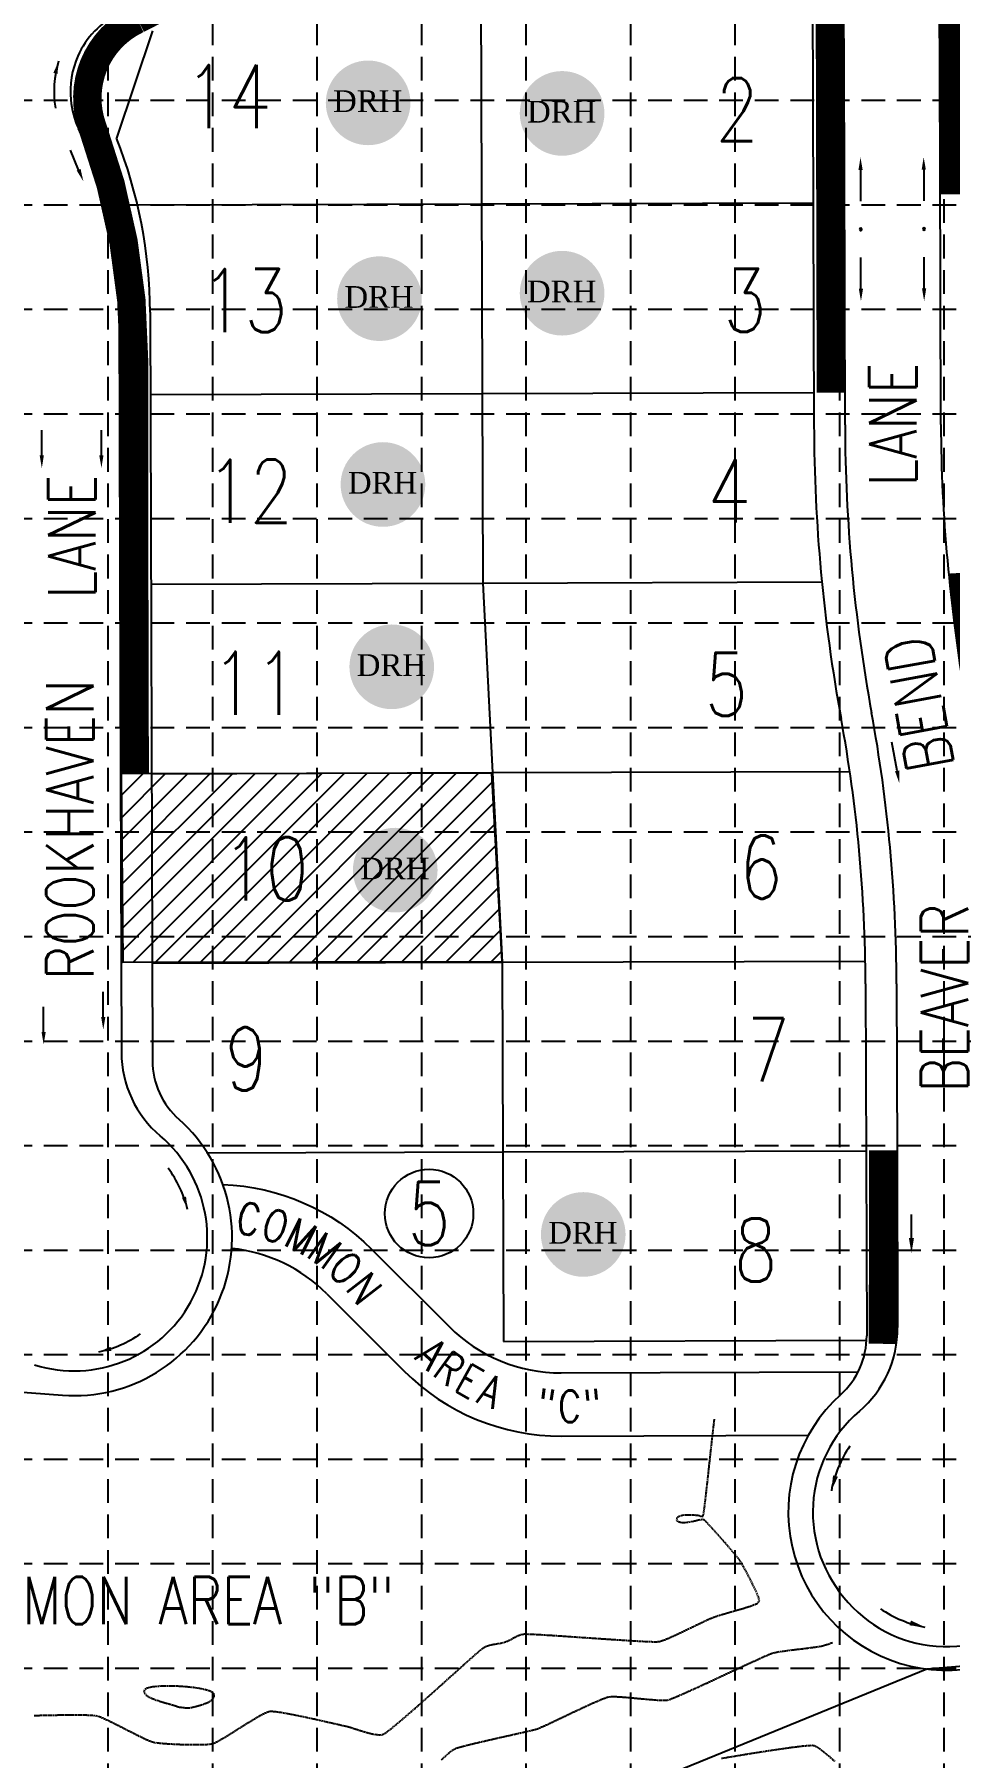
# Model space of a CAD drawing. Header units: inches. Extents: x 7994 to 10114, y 11164 to 12491.
# Drawn here: x 8667 to 8957, y 11501 to 12047 of the extents above; entities that cross this region are included whole.
import ezdxf
from ezdxf.enums import TextEntityAlignment as Align

# ---------------------------------------------------------------- set-up
doc = ezdxf.new("R2010")
doc.units = ezdxf.units.IN
doc.header["$MEASUREMENT"] = 0
for name, pattern in [('HIDDEN', [0.375, 0.25, -0.125]), ('HIDDEN2', [0.1875, 0.125, -0.0625]), ('PHANTOM2', [1.25, 0.625, -0.125, 0.125, -0.125, 0.125, -0.125]), ('x4227topo$0$HIDDEN', [0.375, 0.25, -0.125])]:
    doc.linetypes.add(name, pattern=pattern)
for name, color, linetype in [('1 EROSION BLANKET', 84, 'Continuous'), ('BASE', 7, 'Continuous'), ('CONTOURS', 43, 'x4227topo$0$HIDDEN'), ('FILTER', 3, 'HIDDEN2'), ('GRID', 254, 'HIDDEN'), ('MISC-6', 6, 'Continuous'), ('SILT-FENCE', 4, 'PHANTOM2'), ('SODDED LOT', 2, 'Continuous'), ('x4227 lots$0$COMMON AREA LABEL', 4, 'Continuous'), ('x4227 lots$0$p-lot-numbers', 1, 'Continuous'), ('x4227 lots$0$p-lots', 1, 'Continuous'), ('x4227 lots$0$p-row', 5, 'Continuous'), ('x4227 lots$0$P-STREET-NAMES', 4, 'Continuous')]:
    doc.layers.add(name, color=color, linetype=linetype)
doc.layers.get('0').freeze()
doc.styles.add('DRHorton', font='dutcheb.ttf')
doc.styles.add('x4227 lots$0$romans', font='romans.shx', dxfattribs={"width": 0.8})

# ---------------------------------------------------------------- blocks, each defined once
blk = doc.blocks.new('DRHorton')
h = blk.add_hatch(color=1)
h.paths.add_polyline_path([(78.7, 25.78, 1), (40.43, 25.78, 1)])
h.paths.add_polyline_path([(42.33, 17.91), (76.5, 17.91), (76.5, 34.87), (42.33, 34.87)], flags=24)
at = {"layer": 'BASE', "color": 176, "style": 'DRHorton'}
blk.add_text('DRH', height=9.814, dxfattribs=at).set_placement((59.39, 21.64), align=Align.CENTER)

msp = doc.modelspace()

# ---------------------------------------------------------------- hatches: boundary and pattern name
at = {"layer": 'SODDED LOT'}
h = msp.add_hatch(dxfattribs=at)
h.set_pattern_fill('ANSI31', color=256, scale=40, style=0)
h.paths.add_polyline_path([(8815.08, 11753.27), (8811.79, 11812.87), (8694.55, 11812.62), (8695.05, 11753.02)])

# ---------------------------------------------------------------- linework, layer by layer
at = {"layer": '1 EROSION BLANKET', "const_width": 9}
for points in [[(8958.08, 11996.02), (8957.93, 12087.13, 0.106832), (8944.94, 12146.73, -0.038393), (8941.76, 12155.43, -0.400837), (8956.64, 12183.43), (8970.1, 12189.51, -0.102255), (9069.88, 12211.87), (9154.09, 12212.15, -0.441007), (9178.23, 12187.72), (9178.54, 12081.77)], [(8698.82, 11812.69), (8698.69, 11839.78), (8698.57, 11943.89, 0.088198), (8685.49, 12016.98, -0.389808), (8699.67, 12051.43), (8880.25, 12143.78, -0.093035), (8881.83, 12144.25, -0.456962), (8912.09, 12124.03, 0.000777), (8914.73, 12115.28), (8916.19, 12109.73), (8918.74, 12093.88), (8919.15, 11933.3)], [(9196.03, 11706.29), (9195.93, 11612.8, -0.509971), (9166.97, 11583.81), (9112.42, 11579.84), (9103.67, 11579.41), (9092.21, 11579.86), (9080.23, 11581.26), (8995.68, 11597.35, -0.397821), (8975.18, 11622.2), (8974.72, 11756.24, 0.030939), (8966.75, 11833.22, -0.035337), (8961.02, 11876.3, -1.063523)]]:
    msp.add_lwpolyline(points, format="xyb", dxfattribs=at)
msp.add_lwpolyline([(8935.61, 11632.3), (8935.76, 11693.53)], dxfattribs=at)
at = {"layer": 'CONTOURS', "color": 43}
for p, q in [((8882, 11605.96, 1241), (8882.31, 11608.54, 1241)), ((8881.34, 11600.11, 1241), (8881.68, 11603.12, 1241)), ((8881.68, 11603.12, 1241), (8882, 11605.96, 1241)), ((8880.66, 11593.87, 1241), (8881, 11597, 1241)), ((8881, 11597, 1241), (8881.34, 11600.11, 1241)), ((8880.33, 11590.81, 1241), (8880.66, 11593.87, 1241)), ((8879.7, 11585.19, 1241), (8880, 11587.89, 1241)), ((8880, 11587.89, 1241), (8880.33, 11590.81, 1241)), ((8878.97, 11579.21, 1241), (8879.18, 11580.77, 1241)), ((8879.18, 11580.77, 1241), (8879.42, 11582.79, 1241)), ((8879.42, 11582.79, 1241), (8879.7, 11585.19, 1241)), ((8870.37, 11576.7, 1241), (8870.57, 11577.41, 1241)), ((8870.71, 11576.05, 1241), (8870.37, 11576.7, 1241)), ((8870.57, 11577.41, 1241), (8871.24, 11577.86, 1241)), ((8871.48, 11575.72, 1241), (8870.71, 11576.05, 1241)), ((8871.24, 11577.86, 1241), (8872.23, 11578.12, 1241)), ((8872.56, 11575.65, 1241), (8871.48, 11575.72, 1241)), ((8872.23, 11578.12, 1241), (8873.4, 11578.23, 1241)), ((8873.78, 11575.75, 1241), (8872.56, 11575.65, 1241)), ((8873.4, 11578.23, 1241), (8874.6, 11578.23, 1241)), ((8875.02, 11575.97, 1241), (8873.78, 11575.75, 1241)), ((8874.6, 11578.23, 1241), (8875.7, 11578.17, 1241)), ((8876.14, 11576.21, 1241), (8875.02, 11575.97, 1241)), ((8875.7, 11578.17, 1241), (8876.55, 11578.11, 1241)), ((8876.98, 11576.42, 1241), (8876.14, 11576.21, 1241)), ((8876.55, 11578.11, 1241), (8877.01, 11578.08, 1241)), ((8877.42, 11576.51, 1241), (8876.98, 11576.42, 1241)), ((8877.01, 11578.08, 1241), (8877.45, 11577.99, 1241)), ((8877.8, 11576.56, 1241), (8877.42, 11576.51, 1241)), ((8877.45, 11577.99, 1241), (8877.9, 11577.81, 1241)), ((8878.18, 11576.66, 1241), (8877.8, 11576.56, 1241)), ((8877.9, 11577.81, 1241), (8878.33, 11577.7, 1241)), ((8878.56, 11576.71, 1241), (8878.18, 11576.66, 1241)), ((8878.33, 11577.7, 1241), (8878.7, 11577.8, 1241)), ((8878.92, 11576.66, 1241), (8878.56, 11576.71, 1241)), ((8878.7, 11577.8, 1241), (8878.81, 11578.2, 1241)), ((8878.81, 11578.2, 1241), (8878.97, 11579.21, 1241)), ((8879.21, 11576.4, 1241), (8878.92, 11576.66, 1241)), ((8879.83, 11575.78, 1241), (8879.21, 11576.4, 1241)), ((8880.7, 11574.86, 1241), (8879.83, 11575.78, 1241)), ((8881.77, 11573.69, 1241), (8880.7, 11574.86, 1241)), ((8882.99, 11572.35, 1241), (8881.77, 11573.69, 1241)), ((8884.28, 11570.91, 1241), (8882.99, 11572.35, 1241)), ((8885.6, 11569.42, 1241), (8884.28, 11570.91, 1241)), ((8886.87, 11567.95, 1241), (8885.6, 11569.42, 1241)), ((8888.05, 11566.58, 1241), (8886.87, 11567.95, 1241)), ((8889.07, 11565.35, 1241), (8888.05, 11566.58, 1241)), ((8889.87, 11564.35, 1241), (8889.07, 11565.35, 1241)), ((8890.4, 11563.63, 1241), (8889.87, 11564.35, 1241)), ((8890.88, 11562.86, 1241), (8890.4, 11563.63, 1241)), ((8891.49, 11561.79, 1241), (8890.88, 11562.86, 1241)), ((8892.2, 11560.51, 1241), (8891.49, 11561.79, 1241)), ((8892.96, 11559.08, 1241), (8892.2, 11560.51, 1241)), ((8893.73, 11557.58, 1241), (8892.96, 11559.08, 1241)), ((8894.48, 11556.07, 1241), (8893.73, 11557.58, 1241)), ((8895.17, 11554.63, 1241), (8894.48, 11556.07, 1241)), ((8895.76, 11553.33, 1241), (8895.17, 11554.63, 1241)), ((8896.2, 11552.24, 1241), (8895.76, 11553.33, 1241)), ((8887.81, 11547.56, 1241), (8889.27, 11547.98, 1241)), ((8889.27, 11547.98, 1241), (8890.65, 11548.38, 1241)), ((8890.65, 11548.38, 1241), (8891.89, 11548.75, 1241)), ((8891.89, 11548.75, 1241), (8892.93, 11549.06, 1241)), ((8892.93, 11549.06, 1241), (8893.7, 11549.3, 1241)), ((8893.7, 11549.3, 1241), (8894.12, 11549.45, 1241)), ((8894.12, 11549.45, 1241), (8894.68, 11549.68, 1241)), ((8894.68, 11549.68, 1241), (8895.27, 11549.9, 1241)), ((8895.27, 11549.9, 1241), (8895.82, 11550.17, 1241)), ((8895.82, 11550.17, 1241), (8896.26, 11550.51, 1241)), ((8896.47, 11551.44, 1241), (8896.2, 11552.24, 1241)), ((8896.26, 11550.51, 1241), (8896.52, 11550.99, 1241)), ((8896.52, 11550.99, 1241), (8896.47, 11551.44, 1241)), ((8874.11, 11542.12, 1241), (8875.75, 11542.91, 1241)), ((8875.75, 11542.91, 1241), (8877.31, 11543.66, 1241)), ((8877.31, 11543.66, 1241), (8878.73, 11544.34, 1241)), ((8878.73, 11544.34, 1241), (8879.98, 11544.93, 1241)), ((8879.98, 11544.93, 1241), (8881, 11545.39, 1241)), ((8881, 11545.39, 1241), (8881.73, 11545.69, 1241)), ((8881.73, 11545.69, 1241), (8882.56, 11545.98, 1241)), ((8882.56, 11545.98, 1241), (8883.65, 11546.33, 1241)), ((8883.65, 11546.33, 1241), (8884.94, 11546.72, 1241)), ((8884.94, 11546.72, 1241), (8886.34, 11547.14, 1241)), ((8886.34, 11547.14, 1241), (8887.81, 11547.56, 1241)), ((8810.3, 11536.7, 1241), (8811.12, 11536.95, 1241)), ((8811.12, 11536.95, 1241), (8811.97, 11537.15, 1241)), ((8811.97, 11537.15, 1241), (8812.82, 11537.3, 1241)), ((8812.82, 11537.3, 1241), (8813.68, 11537.44, 1241)), ((8813.68, 11537.44, 1241), (8814.51, 11537.58, 1241)), ((8814.51, 11537.58, 1241), (8815.32, 11537.75, 1241)), ((8815.32, 11537.75, 1241), (8816.07, 11537.96, 1241)), ((8816.07, 11537.96, 1241), (8816.79, 11538.25, 1241)), ((8816.79, 11538.25, 1241), (8817.48, 11538.58, 1241)), ((8817.48, 11538.58, 1241), (8818.17, 11538.95, 1241)), ((8818.17, 11538.95, 1241), (8818.85, 11539.33, 1241)), ((8818.85, 11539.33, 1241), (8819.53, 11539.69, 1241)), ((8819.53, 11539.69, 1241), (8820.22, 11540.02, 1241)), ((8820.22, 11540.02, 1241), (8820.94, 11540.28, 1241)), ((8820.94, 11540.28, 1241), (8821.68, 11540.47, 1241)), ((8821.68, 11540.47, 1241), (8822.29, 11540.5, 1241)), ((8822.29, 11540.5, 1241), (8823.44, 11540.48, 1241)), ((8823.44, 11540.48, 1241), (8825.07, 11540.41, 1241)), ((8825.07, 11540.41, 1241), (8827.12, 11540.3, 1241)), ((8827.12, 11540.3, 1241), (8829.52, 11540.15, 1241)), ((8829.52, 11540.15, 1241), (8832.2, 11539.98, 1241)), ((8832.2, 11539.98, 1241), (8835.12, 11539.78, 1241)), ((8835.12, 11539.78, 1241), (8838.2, 11539.57, 1241)), ((8838.2, 11539.57, 1241), (8841.37, 11539.35, 1241)), ((8841.37, 11539.35, 1241), (8844.59, 11539.13, 1241)), ((8844.59, 11539.13, 1241), (8847.77, 11538.91, 1241)), ((8847.77, 11538.91, 1241), (8850.87, 11538.71, 1241)), ((8850.87, 11538.71, 1241), (8853.82, 11538.52, 1241)), ((8853.82, 11538.52, 1241), (8856.55, 11538.35, 1241)), ((8856.55, 11538.35, 1241), (8859, 11538.21, 1241)), ((8859, 11538.21, 1241), (8861.1, 11538.11, 1241)), ((8861.1, 11538.11, 1241), (8862.8, 11538.05, 1241)), ((8862.8, 11538.05, 1241), (8864.04, 11538.05, 1241)), ((8864.04, 11538.05, 1241), (8864.74, 11538.09, 1241)), ((8864.74, 11538.09, 1241), (8865.5, 11538.3, 1241)), ((8865.5, 11538.3, 1241), (8866.54, 11538.68, 1241)), ((8866.54, 11538.68, 1241), (8867.8, 11539.2, 1241)), ((8867.8, 11539.2, 1241), (8869.24, 11539.84, 1241)), ((8869.24, 11539.84, 1241), (8870.81, 11540.56, 1241)), ((8870.81, 11540.56, 1241), (8872.45, 11541.33, 1241)), ((8872.45, 11541.33, 1241), (8874.11, 11542.12, 1241)), ((8916.32, 11536.72, 1240), (8917.15, 11536.95, 1240)), ((8917.15, 11536.95, 1240), (8918.32, 11537.32, 1240)), ((8918.32, 11537.32, 1240), (8919.75, 11537.81, 1240)), ((8803, 11530.8, 1241), (8804.94, 11532.53, 1241)), ((8804.94, 11532.53, 1241), (8806.62, 11534, 1241)), ((8806.62, 11534, 1241), (8807.98, 11535.17, 1241)), ((8807.98, 11535.17, 1241), (8808.97, 11535.97, 1241)), ((8808.97, 11535.97, 1241), (8809.53, 11536.36, 1241)), ((8809.53, 11536.36, 1241), (8810.3, 11536.7, 1241)), ((8893.12, 11531.13, 1240), (8895.32, 11532.15, 1240)), ((8895.32, 11532.15, 1240), (8897.24, 11533.02, 1240)), ((8897.24, 11533.02, 1240), (8898.82, 11533.72, 1240)), ((8898.82, 11533.72, 1240), (8900, 11534.22, 1240)), ((8900, 11534.22, 1240), (8900.71, 11534.48, 1240)), ((8900.71, 11534.48, 1240), (8901.5, 11534.66, 1240)), ((8901.5, 11534.66, 1240), (8902.57, 11534.86, 1240)), ((8902.57, 11534.86, 1240), (8903.86, 11535.05, 1240)), ((8903.86, 11535.05, 1240), (8905.31, 11535.25, 1240)), ((8905.31, 11535.25, 1240), (8906.88, 11535.45, 1240)), ((8906.88, 11535.45, 1240), (8908.5, 11535.65, 1240)), ((8908.5, 11535.65, 1240), (8910.12, 11535.84, 1240)), ((8910.12, 11535.84, 1240), (8911.69, 11536.03, 1240)), ((8911.69, 11536.03, 1240), (8913.14, 11536.22, 1240)), ((8913.14, 11536.22, 1240), (8914.44, 11536.39, 1240)), ((8914.44, 11536.39, 1240), (8915.51, 11536.56, 1240)), ((8915.51, 11536.56, 1240), (8916.32, 11536.72, 1240)), ((8796.09, 11524.6, 1241), (8798.52, 11526.79, 1241)), ((8798.52, 11526.79, 1241), (8800.84, 11528.87, 1241)), ((8800.84, 11528.87, 1241), (8803, 11530.8, 1241)), ((8880.07, 11525.07, 1240), (8882.74, 11526.31, 1240)), ((8882.74, 11526.31, 1240), (8885.45, 11527.57, 1240)), ((8885.45, 11527.57, 1240), (8888.12, 11528.81, 1240)), ((8888.12, 11528.81, 1240), (8890.7, 11530.01, 1240)), ((8890.7, 11530.01, 1240), (8893.12, 11531.13, 1240)), ((8702.15, 11523.06, 1242), (8701.72, 11522.56, 1242)), ((8701.72, 11522.56, 1242), (8701.81, 11521.82, 1242)), ((8701.81, 11521.82, 1242), (8702.4, 11521.13, 1242)), ((8703.12, 11523.45, 1242), (8702.15, 11523.06, 1242)), ((8702.4, 11521.13, 1242), (8703.4, 11520.5, 1242)), ((8704.54, 11523.73, 1242), (8703.12, 11523.45, 1242)), ((8706.31, 11523.91, 1242), (8704.54, 11523.73, 1242)), ((8708.35, 11524, 1242), (8706.31, 11523.91, 1242)), ((8710.56, 11524, 1242), (8708.35, 11524, 1242)), ((8712.87, 11523.92, 1242), (8710.56, 11524, 1242)), ((8715.17, 11523.76, 1242), (8712.87, 11523.92, 1242)), ((8717.39, 11523.52, 1242), (8715.17, 11523.76, 1242)), ((8719.42, 11523.21, 1242), (8717.39, 11523.52, 1242)), ((8721.19, 11522.84, 1242), (8719.42, 11523.21, 1242)), ((8722.6, 11522.41, 1242), (8721.19, 11522.84, 1242)), ((8723.57, 11521.93, 1242), (8722.6, 11522.41, 1242)), ((8723.46, 11519.85, 1242), (8723.95, 11520.58, 1242)), ((8724, 11521.39, 1242), (8723.57, 11521.93, 1242)), ((8723.95, 11520.58, 1242), (8724, 11521.39, 1242)), ((8791.1, 11520.14, 1241), (8793.6, 11522.37, 1241)), ((8793.6, 11522.37, 1241), (8796.09, 11524.6, 1241)), ((8848.07, 11520.4, 1240), (8848.84, 11520.62, 1240)), ((8848.84, 11520.62, 1240), (8849.63, 11520.69, 1240)), ((8849.63, 11520.69, 1240), (8850.74, 11520.69, 1240)), ((8850.74, 11520.69, 1240), (8852.11, 11520.62, 1240)), ((8852.11, 11520.62, 1240), (8853.69, 11520.51, 1240)), ((8869.34, 11520.27, 1240), (8870.92, 11520.94, 1240)), ((8870.92, 11520.94, 1240), (8872.85, 11521.79, 1240)), ((8872.85, 11521.79, 1240), (8875.06, 11522.78, 1240)), ((8875.06, 11522.78, 1240), (8877.49, 11523.88, 1240)), ((8877.49, 11523.88, 1240), (8880.07, 11525.07, 1240)), ((8703.4, 11520.5, 1242), (8704.69, 11519.92, 1242)), ((8704.69, 11519.92, 1242), (8706.17, 11519.39, 1242)), ((8706.17, 11519.39, 1242), (8707.75, 11518.91, 1242)), ((8707.75, 11518.91, 1242), (8709.31, 11518.46, 1242)), ((8709.31, 11518.46, 1242), (8710.76, 11518.05, 1242)), ((8710.76, 11518.05, 1242), (8712, 11517.67, 1242)), ((8712, 11517.67, 1242), (8712.92, 11517.32, 1242)), ((8712.92, 11517.32, 1242), (8713.54, 11517.28, 1242)), ((8712.92, 11517.32, 1242), (8712.92, 11517.32, 1242)), ((8713.54, 11517.28, 1242), (8714.17, 11517.21, 1242)), ((8714.17, 11517.21, 1242), (8714.8, 11517.15, 1242)), ((8714.8, 11517.15, 1242), (8715.42, 11517.11, 1242)), ((8715.42, 11517.11, 1242), (8716.04, 11517.12, 1242)), ((8716.04, 11517.12, 1242), (8716.65, 11517.22, 1242)), ((8716.65, 11517.22, 1242), (8717.24, 11517.36, 1242)), ((8717.24, 11517.36, 1242), (8718.13, 11517.57, 1242)), ((8718.13, 11517.57, 1242), (8719.23, 11517.86, 1242)), ((8719.23, 11517.86, 1242), (8720.41, 11518.23, 1242)), ((8720.41, 11518.23, 1242), (8721.58, 11518.68, 1242)), ((8721.58, 11518.68, 1242), (8722.63, 11519.22, 1242)), ((8722.63, 11519.22, 1242), (8723.46, 11519.85, 1242)), ((8738.21, 11514.54, 1241), (8739.55, 11515.26, 1241)), ((8739.55, 11515.26, 1241), (8740.64, 11515.77, 1241)), ((8740.64, 11515.77, 1241), (8741.42, 11516.02, 1241)), ((8741.42, 11516.02, 1241), (8742.21, 11516.04, 1241)), ((8742.21, 11516.04, 1241), (8743.43, 11515.93, 1241)), ((8743.43, 11515.93, 1241), (8745, 11515.71, 1241)), ((8745, 11515.71, 1241), (8746.86, 11515.39, 1241)), ((8746.86, 11515.39, 1241), (8748.92, 11515, 1241)), ((8784.1, 11514, 1241), (8786.3, 11515.91, 1241)), ((8786.3, 11515.91, 1241), (8788.65, 11517.97, 1241)), ((8788.65, 11517.97, 1241), (8791.1, 11520.14, 1241)), ((8835.38, 11514.7, 1240), (8837.51, 11515.71, 1240)), ((8837.51, 11515.71, 1240), (8839.65, 11516.71, 1240)), ((8839.65, 11516.71, 1240), (8841.72, 11517.67, 1240)), ((8841.72, 11517.67, 1240), (8843.66, 11518.56, 1240)), ((8843.66, 11518.56, 1240), (8845.41, 11519.33, 1240)), ((8845.41, 11519.33, 1240), (8846.9, 11519.96, 1240)), ((8846.9, 11519.96, 1240), (8848.07, 11520.4, 1240)), ((8853.69, 11520.51, 1240), (8855.41, 11520.36, 1240)), ((8855.41, 11520.36, 1240), (8857.22, 11520.2, 1240)), ((8857.22, 11520.2, 1240), (8859.06, 11520.02, 1240)), ((8859.06, 11520.02, 1240), (8860.87, 11519.86, 1240)), ((8860.87, 11519.86, 1240), (8862.6, 11519.71, 1240)), ((8862.6, 11519.71, 1240), (8864.17, 11519.6, 1240)), ((8864.17, 11519.6, 1240), (8865.54, 11519.53, 1240)), ((8865.54, 11519.53, 1240), (8866.65, 11519.53, 1240)), ((8866.65, 11519.53, 1240), (8867.44, 11519.6, 1240)), ((8867.44, 11519.6, 1240), (8868.15, 11519.81, 1240)), ((8868.15, 11519.81, 1240), (8869.34, 11520.27, 1240)), ((8667, 11514.71, 1241), (8668.44, 11514.74, 1241)), ((8668.44, 11514.74, 1241), (8670.12, 11514.78, 1241)), ((8670.12, 11514.78, 1241), (8671.97, 11514.82, 1241)), ((8671.97, 11514.82, 1241), (8673.95, 11514.85, 1241)), ((8673.95, 11514.85, 1241), (8675.99, 11514.88, 1241)), ((8675.99, 11514.88, 1241), (8678.02, 11514.9, 1241)), ((8678.02, 11514.9, 1241), (8680, 11514.9, 1241)), ((8680, 11514.9, 1241), (8681.85, 11514.89, 1241)), ((8681.85, 11514.89, 1241), (8683.52, 11514.86, 1241)), ((8683.52, 11514.86, 1241), (8684.95, 11514.81, 1241)), ((8684.95, 11514.81, 1241), (8686.07, 11514.73, 1241)), ((8686.07, 11514.73, 1241), (8686.83, 11514.62, 1241)), ((8686.83, 11514.62, 1241), (8687.6, 11514.37, 1241)), ((8687.6, 11514.37, 1241), (8688.67, 11513.93, 1241)), ((8688.67, 11513.93, 1241), (8689.99, 11513.33, 1241)), ((8689.99, 11513.33, 1241), (8691.51, 11512.6, 1241)), ((8691.51, 11512.6, 1241), (8693.16, 11511.77, 1241)), ((8693.16, 11511.77, 1241), (8694.89, 11510.9, 1241)), ((8694.89, 11510.9, 1241), (8696.65, 11510, 1241)), ((8696.65, 11510, 1241), (8698.38, 11509.13, 1241)), ((8729.73, 11509.32, 1241), (8731.48, 11510.41, 1241)), ((8731.48, 11510.41, 1241), (8733.26, 11511.53, 1241)), ((8733.26, 11511.53, 1241), (8735.01, 11512.62, 1241)), ((8735.01, 11512.62, 1241), (8736.68, 11513.64, 1241)), ((8736.68, 11513.64, 1241), (8738.21, 11514.54, 1241)), ((8748.92, 11515, 1241), (8751.12, 11514.56, 1241)), ((8751.12, 11514.56, 1241), (8753.39, 11514.08, 1241)), ((8753.39, 11514.08, 1241), (8755.67, 11513.59, 1241)), ((8755.67, 11513.59, 1241), (8757.87, 11513.1, 1241)), ((8757.87, 11513.1, 1241), (8759.93, 11512.63, 1241)), ((8759.93, 11512.63, 1241), (8761.78, 11512.21, 1241)), ((8761.78, 11512.21, 1241), (8763.35, 11511.85, 1241)), ((8763.35, 11511.85, 1241), (8764.56, 11511.58, 1241)), ((8764.56, 11511.58, 1241), (8765.35, 11511.4, 1241)), ((8765.35, 11511.4, 1241), (8766.25, 11511.17, 1241)), ((8766.25, 11511.17, 1241), (8767.34, 11510.85, 1241)), ((8767.34, 11510.85, 1241), (8768.58, 11510.45, 1241)), ((8768.58, 11510.45, 1241), (8769.91, 11510.02, 1241)), ((8769.91, 11510.02, 1241), (8771.29, 11509.59, 1241)), ((8777.87, 11509, 1241), (8778.94, 11509.76, 1241)), ((8778.94, 11509.76, 1241), (8780.37, 11510.87, 1241)), ((8780.37, 11510.87, 1241), (8782.11, 11512.31, 1241)), ((8782.11, 11512.31, 1241), (8784.1, 11514, 1241)), ((8822.77, 11509.63, 1240), (8824.32, 11509.99, 1240)), ((8824.32, 11509.99, 1240), (8825.51, 11510.29, 1240)), ((8825.51, 11510.29, 1240), (8826.25, 11510.51, 1240)), ((8826.25, 11510.51, 1240), (8827.01, 11510.81, 1240)), ((8827.01, 11510.81, 1240), (8828.16, 11511.32, 1240)), ((8828.16, 11511.32, 1240), (8829.64, 11512, 1240)), ((8829.64, 11512, 1240), (8831.37, 11512.81, 1240)), ((8831.37, 11512.81, 1240), (8833.31, 11513.72, 1240)), ((8833.31, 11513.72, 1240), (8835.38, 11514.7, 1240)), ((8698.38, 11509.13, 1241), (8700.03, 11508.3, 1241)), ((8700.03, 11508.3, 1241), (8701.54, 11507.57, 1241)), ((8701.54, 11507.57, 1241), (8702.86, 11506.96, 1241)), ((8702.86, 11506.96, 1241), (8703.94, 11506.51, 1241)), ((8703.94, 11506.51, 1241), (8704.7, 11506.26, 1241)), ((8704.7, 11506.26, 1241), (8705.49, 11506.12, 1241)), ((8705.49, 11506.12, 1241), (8706.59, 11505.99, 1241)), ((8706.59, 11505.99, 1241), (8707.97, 11505.86, 1241)), ((8707.97, 11505.86, 1241), (8709.55, 11505.75, 1241)), ((8709.55, 11505.75, 1241), (8711.29, 11505.65, 1241)), ((8711.29, 11505.65, 1241), (8713.11, 11505.57, 1241)), ((8713.11, 11505.57, 1241), (8714.96, 11505.52, 1241)), ((8714.96, 11505.52, 1241), (8716.78, 11505.48, 1241)), ((8716.78, 11505.48, 1241), (8718.51, 11505.47, 1241)), ((8718.51, 11505.47, 1241), (8720.09, 11505.49, 1241)), ((8720.09, 11505.49, 1241), (8721.47, 11505.55, 1241)), ((8721.47, 11505.55, 1241), (8722.57, 11505.64, 1241)), ((8722.57, 11505.64, 1241), (8723.35, 11505.77, 1241)), ((8723.35, 11505.77, 1241), (8724.12, 11506.06, 1241)), ((8724.12, 11506.06, 1241), (8725.2, 11506.61, 1241)), ((8725.2, 11506.61, 1241), (8726.53, 11507.37, 1241)), ((8726.53, 11507.37, 1241), (8728.06, 11508.28, 1241)), ((8728.06, 11508.28, 1241), (8729.73, 11509.32, 1241)), ((8771.29, 11509.59, 1241), (8772.68, 11509.2, 1241)), ((8772.68, 11509.2, 1241), (8774.01, 11508.88, 1241)), ((8774.01, 11508.88, 1241), (8775.24, 11508.66, 1241)), ((8775.24, 11508.66, 1241), (8776.33, 11508.58, 1241)), ((8776.33, 11508.58, 1241), (8777.22, 11508.67, 1241)), ((8777.22, 11508.67, 1241), (8777.87, 11509, 1241)), ((8799.88, 11504.07, 1240), (8800.59, 11504.35, 1240)), ((8800.59, 11504.35, 1240), (8801.75, 11504.71, 1240)), ((8801.75, 11504.71, 1240), (8803.29, 11505.12, 1240)), ((8803.29, 11505.12, 1240), (8805.13, 11505.59, 1240)), ((8805.13, 11505.59, 1240), (8807.21, 11506.09, 1240)), ((8807.21, 11506.09, 1240), (8809.46, 11506.61, 1240)), ((8809.46, 11506.61, 1240), (8811.81, 11507.15, 1240)), ((8811.81, 11507.15, 1240), (8814.2, 11507.69, 1240)), ((8814.2, 11507.69, 1240), (8816.56, 11508.22, 1240)), ((8816.56, 11508.22, 1240), (8818.82, 11508.73, 1240)), ((8818.82, 11508.73, 1240), (8820.91, 11509.2, 1240)), ((8820.91, 11509.2, 1240), (8822.77, 11509.63, 1240)), ((8902.85, 11504.09, 1239), (8905.6, 11504.48, 1239)), ((8905.6, 11504.48, 1239), (8908.07, 11504.8, 1239)), ((8908.07, 11504.8, 1239), (8910.21, 11505.05, 1239)), ((8910.21, 11505.05, 1239), (8911.94, 11505.21, 1239)), ((8911.94, 11505.21, 1239), (8913.2, 11505.27, 1239)), ((8913.2, 11505.27, 1239), (8913.92, 11505.21, 1239)), ((8913.92, 11505.21, 1239), (8914.6, 11504.87, 1239)), ((8914.6, 11504.87, 1239), (8915.63, 11504.16, 1239)), ((8795.88, 11500.69, 1240), (8797.15, 11501.87, 1240)), ((8797.15, 11501.87, 1240), (8798.27, 11502.87, 1240)), ((8798.27, 11502.87, 1240), (8799.19, 11503.62, 1240)), ((8799.19, 11503.62, 1240), (8799.88, 11504.07, 1240)), ((8884.5, 11501.15, 1239), (8887.44, 11501.65, 1239)), ((8887.44, 11501.65, 1239), (8890.53, 11502.17, 1239)), ((8890.53, 11502.17, 1239), (8893.67, 11502.68, 1239)), ((8893.67, 11502.68, 1239), (8896.82, 11503.18, 1239)), ((8896.82, 11503.18, 1239), (8899.9, 11503.66, 1239)), ((8899.9, 11503.66, 1239), (8902.85, 11504.09, 1239)), ((8915.63, 11504.16, 1239), (8916.97, 11503.11, 1239)), ((8916.97, 11503.11, 1239), (8918.56, 11501.8, 1239)), ((8918.56, 11501.8, 1239), (8920.35, 11500.27, 1239))]:
    msp.add_line(p, q, dxfattribs=at)
at = {"layer": 'FILTER', "color": 7, "linetype": 'Continuous'}
for p, q in [((8923.08, 12087.92), (8923.35, 12005.51)), ((8953.69, 12005.6), (8953.42, 12088.02)), ((8923.35, 12005.51), (8923.61, 11923.09)), ((8953.95, 11923.19), (8953.69, 12005.6)), ((8693.84, 11958.69), (8694.21, 11841.6)), ((8694.21, 11841.6), (8694.59, 11724.52)), ((8939.95, 11746.25), (8940.13, 11691.89)), ((8940.13, 11691.89), (8940.21, 11637.48))]:
    msp.add_line(p, q, dxfattribs=at)
for centre, radius, start, end in [((8706.27, 12028.49), 27.83, 117.1644, 156.0529), ((8706.27, 12028.49), 27.83, 156.0529, 185.2765), ((8706.27, 12028.49), 27.83, 185.2765, 204.7208), ((8553.67, 11958.24), 140.17, 12.4525, 24.7208), ((8553.67, 11958.24), 140.17, 0.1842, 12.4525), ((9438.78, 11924.75), 515.17, 180.1842, 190.3728), ((9438.78, 11924.75), 484.83, 180.1842, 185.2785), ((9438.78, 11924.75), 484.83, 185.2785, 190.3728), ((8455.12, 11744.7), 484.83, 5.2785, 10.3728), ((8455.12, 11744.7), 484.83, 0.1842, 5.2785), ((8729.42, 11724.63), 34.83, 180.1842, 229.6915), ((8679.61, 11665.91), 42.17, 331.1892, 49.6915), ((8679.61, 11665.91), 42.17, 252.687, 331.1892), ((8905.88, 11637.14), 34.34, 310.4382, 0.5751), ((8955.45, 11579.05), 42.02, 130.5151, 222.8351), ((8955.63, 11577.83), 41.34, 221.4244, 315.919)]:
    msp.add_arc(centre, radius, start, end, dxfattribs=at)
at = {"layer": 'GRID', "color": 253, "linetype": 'HIDDEN', "ltscale": 30}
for p, q in [((8690.32, 12455.77), (8690.32, 11298)), ((8723.39, 12455.77), (8723.39, 11298)), ((8756.47, 12455.77), (8756.47, 11298)), ((8789.54, 12455.77), (8789.54, 11298)), ((8822.62, 12455.77), (8822.62, 11298)), ((8855.69, 12455.77), (8855.69, 11298)), ((8888.77, 12455.77), (8888.77, 11298)), ((8921.84, 12455.77), (8921.84, 11298)), ((8954.92, 12455.77), (8954.92, 11298)), ((8028.82, 12025.8), (10079.47, 12025.8)), ((8028.82, 11992.72), (10079.47, 11992.72)), ((8028.82, 11959.65), (10079.47, 11959.65)), ((8028.82, 11926.57), (10079.47, 11926.57)), ((8028.82, 11893.5), (10079.47, 11893.5)), ((8028.82, 11860.42), (10079.47, 11860.42)), ((8028.82, 11827.35), (10079.47, 11827.35)), ((8028.82, 11794.27), (10079.47, 11794.27)), ((8028.82, 11761.2), (10079.47, 11761.2)), ((8028.82, 11728.12), (10079.47, 11728.12)), ((8028.82, 11695.05), (10079.47, 11695.05)), ((8028.82, 11661.97), (10079.47, 11661.97)), ((8028.82, 11628.9), (10079.47, 11628.9)), ((8028.82, 11595.82), (10079.47, 11595.82)), ((8028.82, 11562.75), (10079.47, 11562.75)), ((8028.82, 11529.67), (10079.47, 11529.67))]:
    msp.add_line(p, q, dxfattribs=at)
at = {"layer": 'MISC-6', "color": 7}
for points in [[(8681.04, 12003.83), (8678.49, 12010.05)], [(8928.53, 12003.74), (8928.56, 11993.89)], [(8948.65, 11966.25), (8948.62, 11976.1)], [(8688.25, 11913.45), (8688.23, 11921.43)], [(8940.1, 11813.6), (8938.47, 11822.68)], [(8688.84, 11735.69), (8688.81, 11743.66)], [(8944.64, 11665.78), (8944.61, 11673.22)]]:
    msp.add_lwpolyline(points, dxfattribs=at)
at = {"layer": 'MISC-6', "color": 7, "extrusion": (0, 0, -1)}
for points in [[(-8948.53, 12003.81), (-8948.56, 11993.96)], [(-8928.65, 11966.18), (-8928.62, 11976.03)], [(-8669.38, 11913.39), (-8669.35, 11921.36)], [(-8669.96, 11730.98), (-8669.94, 11738.95)]]:
    msp.add_lwpolyline(points, dxfattribs=at)
at = {"layer": 'MISC-6', "color": 7}
for centre, radius, start, end in [((8706.27, 12028.49), 33, 162.9546, 189.0036), ((8928.59, 11984.96), 0.375, 0.3683, 180.3683), ((8928.59, 11984.96), 0.375, 180.3683, 0.3683), ((8948.59, 11985.03), 0.375, 0, 180), ((8948.59, 11985.03), 0.375, 180, 0), ((8679.61, 11665.91), 37, 13.9837, 36.504), ((8679.61, 11665.91), 37, 282.1423, 304.6626), ((8955.67, 11579.05), 37, 145.6926, 169.4357), ((8955.67, 11579.05), 37, 235.6926, 259.4357)]:
    msp.add_arc(centre, radius, start, end, dxfattribs=at)
for points in [[(8673.06, 12034.47), (8674.72, 12038.17), (8674.35, 12034.13)], [(8927.87, 12003.74), (8928.52, 12007.74), (8929.2, 12003.74)], [(8681.65, 12004.08), (8682.55, 12000.13), (8680.42, 12003.58)], [(8949.32, 11966.25), (8948.67, 11962.25), (8947.99, 11966.24)], [(8688.92, 11913.46), (8688.26, 11909.45), (8687.58, 11913.45)], [(8940.76, 11813.72), (8940.81, 11809.67), (8939.45, 11813.49)], [(8689.5, 11735.69), (8688.85, 11731.69), (8688.17, 11735.69)], [(8715.04, 11678.88), (8715.51, 11674.85), (8713.76, 11678.51)], [(8945.44, 11665.78), (8944.65, 11660.98), (8943.84, 11665.78)], [(8691.43, 11630.08), (8687.39, 11629.74), (8691.1, 11631.37)], [(8921.37, 11590.24), (8919.29, 11585.83), (8919.83, 11590.67)], [(8944.48, 11544.75), (8948.88, 11542.68), (8944.05, 11543.21)]]:
    msp.add_solid(points, dxfattribs=at)
at = {"layer": 'MISC-6', "color": 7, "extrusion": (0, 0, -1)}
for points in [[(-8949.2, 12003.81), (-8948.52, 12007.81), (-8947.87, 12003.8)], [(-8927.99, 11966.18), (-8928.67, 11962.18), (-8929.32, 11966.18)], [(-8668.71, 11913.39), (-8669.39, 11909.39), (-8670.04, 11913.4)], [(-8669.3, 11730.98), (-8669.97, 11726.98), (-8670.63, 11730.98)]]:
    msp.add_solid(points, dxfattribs=at)
at = {"layer": 'SILT-FENCE', "color": 7, "linetype": 'Continuous'}
for p, q in [((9063.58, 11538.83), (8949.51, 11529.38)), ((8949.51, 11529.38), (8842.35, 11485.6))]:
    msp.add_line(p, q, dxfattribs=at)
at = {"layer": 'SODDED LOT'}
msp.add_lwpolyline([(8815.08, 11753.27), (8811.79, 11812.87), (8694.55, 11812.62), (8695.05, 11753.02)], close=True, dxfattribs=at)
at = {"layer": 'x4227 lots$0$p-lot-numbers', "color": 7}
msp.add_circle((8791.97, 11673.53), 14, dxfattribs=at)
at = {"layer": 'x4227 lots$0$p-lots', "color": 7}
for p, q in [((8699.66, 11992.68), (8808.56, 11993.03)), ((8808.56, 11993.03), (8913.56, 11993.37)), ((8703.75, 11932.7), (8808.75, 11933.03)), ((8808.75, 11933.03), (8913.75, 11933.37)), ((8703.94, 11872.7), (8808.94, 11873.03)), ((8808.94, 11873.03), (8916.3, 11873.38)), ((8704.14, 11812.7), (8812.02, 11813.04)), ((8812.02, 11813.04), (8925.13, 11813.41)), ((8704.33, 11752.7), (8815.1, 11753.05)), ((8815.1, 11753.05), (8930.04, 11753.42)), ((8721.79, 11692.75), (8815.29, 11693.05)), ((8815.29, 11693.05), (8930.29, 11693.42))]:
    msp.add_line(p, q, dxfattribs=at)
at = {"layer": 'x4227 lots$0$p-row', "color": 7}
for p, q in [((8808.21, 12101.03), (8808.94, 11873.03)), ((8913.25, 12087.89), (8913.78, 11923.06)), ((8704.42, 12047.77), (8692.99, 12013.82)), ((8703.67, 11958.72), (8704.43, 11721.9)), ((8808.94, 11873.03), (8815.1, 11753.05)), ((8815.1, 11753.05), (8815.48, 11633.05)), ((8930.12, 11746.22), (8930.48, 11634.86)), ((8759.62, 11648.13), (8784.18, 11623.59)), ((8815.48, 11633.05), (8930.44, 11633.42)), ((8608.93, 11621), (8675.92, 11616.05)), ((8833.88, 11603.11), (8911.97, 11603.36))]:
    msp.add_line(p, q, dxfattribs=at)
msp.add_lwpolyline([(8726.7, 11682.72, -0.189825), (8773.75, 11662.28), (8798.31, 11637.74, 0.199639), (8833.81, 11623.11), (8927.75, 11623.41)], format="xyb", dxfattribs=at)
for centre, radius, start, end in [((8553.67, 11958.24), 150, 0.1842, 21.7499), ((9438.78, 11924.75), 525, 180.1842, 190.3728), ((8455.12, 11744.7), 475, 0.1842, 10.3728), ((8729.43, 11721.98), 25, 180.1842, 228.3739), ((8679.61, 11665.91), 50, 265.7743, 48.3739), ((8724.28, 11612.76), 50, 45.0239, 84.0151), ((8905.48, 11634.78), 25, 311.9945, 0.1842), ((8833.65, 11673.11), 70, 225.0239, 270.1842), ((8955.66, 11579.04), 50, 131.9945, 313.6407)]:
    msp.add_arc(centre, radius, start, end, dxfattribs=at)

# ---------------------------------------------------------------- block references
at = {"layer": 'MISC-6', "color": 5, "xscale": 0.6999999999998181, "yscale": 0.6999999999998181, "zscale": 0.7}
for p in [(8730.98, 12006.93), (8792.37, 12003.59), (8734.56, 11944.97), (8792.37, 11946.7), (8735.67, 11886.17), (8738.45, 11828.48), (8739.56, 11764.14), (8799.07, 11648.86)]:
    msp.add_blockref('DRHorton', p, dxfattribs=at)

# ---------------------------------------------------------------- texts
at = {"layer": 'x4227 lots$0$COMMON AREA LABEL', "color": 7, "style": 'x4227 lots$0$romans', "width": 0.8}
for s, rotation, p in [('C', 349.793, (8734.02, 11666.89)), ('O', 341.4591, (8741.77, 11664.91)), ('M', 333.1251, (8749.14, 11661.82)), ('M', 324.7912, (8755.99, 11657.7)), ('O', 316.4573, (8762.17, 11652.63)), ('N', 308.1233, (8767.55, 11646.72)), ('A', 317.0441, (8789.36, 11625.54)), ('R', 324.0959, (8795.53, 11620.46)), ('E', 331.1477, (8802.29, 11616.18)), ('A', 338.1995, (8809.51, 11612.76)), ('"', 352.3031, (8828.39, 11608.1)), ('C', 359.3549, (8836.36, 11607.52)), ('"', 6.4067, (8844.35, 11607.92))]:
    msp.add_text(s, height=10, rotation=rotation, dxfattribs=at).set_placement(p, align=Align.CENTER)
msp.add_text('COMMON AREA "B"', height=15, dxfattribs=at).set_placement((8704.84, 11551.08), align=Align.MIDDLE)
at = {"layer": 'x4227 lots$0$p-lot-numbers', "color": 7, "style": 'x4227 lots$0$romans', "width": 0.8}
for s, p in [('14', (8728.42, 12026.96)), ('2', (8889.44, 12022.83)), ('13', (8733.45, 11962.43)), ('3', (8891.96, 11962.49)), ('12', (8735.13, 11902.09)), ('4', (8886.93, 11902.15)), ('11', (8736.82, 11841.28)), ('5', (8886.09, 11840.97)), ('10', (8740.17, 11782.62)), ('6', (8896.99, 11783.15)), ('7', (8899.35, 11725.33)), ('9', (8734.17, 11722.45)), ('5', (8791.97, 11673.53)), ('8', (8895.32, 11662.01))]:
    msp.add_text(s, height=20, dxfattribs=at).set_placement(p, align=Align.MIDDLE)
at = {"layer": 'x4227 lots$0$P-STREET-NAMES', "color": 7, "style": 'x4227 lots$0$romans', "width": 0.8}
for s, rotation, p in [('LANE', 90, (8938.78, 11923.14)), ('LANE', 90, (8678.9, 11887.66)), ('BEND', 100.3728, (8946.95, 11834.72)), ('ROOKHAVEN', 90, (8678.29, 11794.95)), ('BEAVER', 90, (8955.14, 11741.75))]:
    msp.add_text(s, height=15, rotation=rotation, dxfattribs=at).set_placement(p, align=Align.MIDDLE)

doc.saveas('drawing.dxf')
